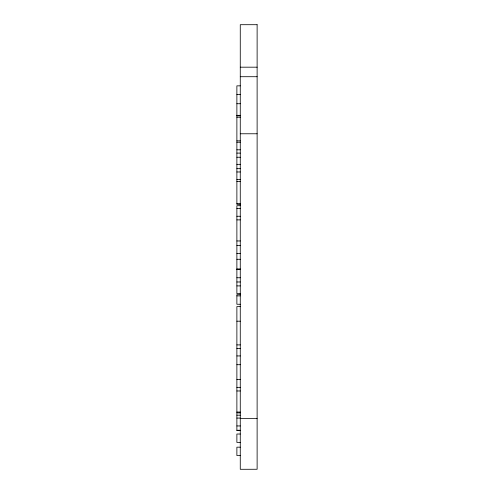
<?xml version="1.0" encoding="UTF-8"?>
<svg xmlns="http://www.w3.org/2000/svg" width="494" height="494" viewBox="0 0 494 494"><rect width="100%" height="100%" fill="white"/><g stroke="black" fill="none" stroke-linecap="round" stroke-linejoin="round"><path stroke-width="0.74" d="M240.269 67.184L257.121 67.184M240.269 76.712L257.121 76.712M240.269 85.845L236.879 85.845L236.879 204.405L240.269 204.405M236.879 94.582L240.269 94.582M236.879 103.728L240.269 103.728M236.879 115.343L240.269 115.343M236.879 115.806L240.269 115.806M236.879 117.214L240.269 117.214M240.269 133.769L257.121 133.769M236.879 140.858L240.269 140.858M236.879 142.223L240.269 142.223M236.879 149.812L240.269 149.812M236.879 153.097L240.269 153.097M236.879 157.246L240.269 157.246M236.879 164.341L240.269 164.341M236.879 168.67L240.269 168.67M236.879 171.974L240.269 171.974M236.879 179.513L240.269 179.513M236.879 181.44L240.269 181.44M236.879 203.423L240.269 203.423M240.269 205.689L236.879 205.689L236.879 293.64L240.269 293.64M236.879 208.394L240.269 208.394M236.879 216.261L240.269 216.261M236.879 219.886L240.269 219.886M236.879 240.961L240.269 240.961M236.879 245.394L240.269 245.394M236.879 253.416L240.269 253.416M236.879 259.282L240.269 259.282M236.879 268.94L240.269 268.94M236.879 269.366L240.269 269.366M236.879 269.477L240.269 269.477M236.879 277.758L240.269 277.758M236.879 281.981L240.269 281.981M236.879 285.903L240.269 285.903M240.269 294.671L236.879 294.671L236.879 304.261L240.269 304.261M236.879 295.875L240.269 295.875M240.269 306.546L236.879 306.546L236.879 412.737M236.879 321.193L240.269 321.193M236.879 344.905L240.269 344.905M236.879 348.591L240.269 348.591M236.879 355.933L240.269 355.933M236.879 364.708L240.269 364.708M236.879 379.497L240.269 379.497M236.879 387.345L240.269 387.345M236.879 390.97L240.269 390.97M236.879 412.045L240.269 412.045M240.269 412.904L236.879 412.904L236.879 430.552L240.269 430.552M236.879 415.188L240.269 415.188M236.879 418.078L240.269 418.078M240.269 418.591L257.121 418.591M236.879 425.945L240.269 425.945M236.879 430.262L240.269 430.262M240.269 434.022L236.879 434.022L236.879 442.414L240.269 442.414M240.269 447.175L236.879 447.175L236.879 455.561L240.269 455.561M257.121 24.7L240.269 24.7L240.269 469.3L257.121 469.263L257.121 24.7"/></g></svg>
